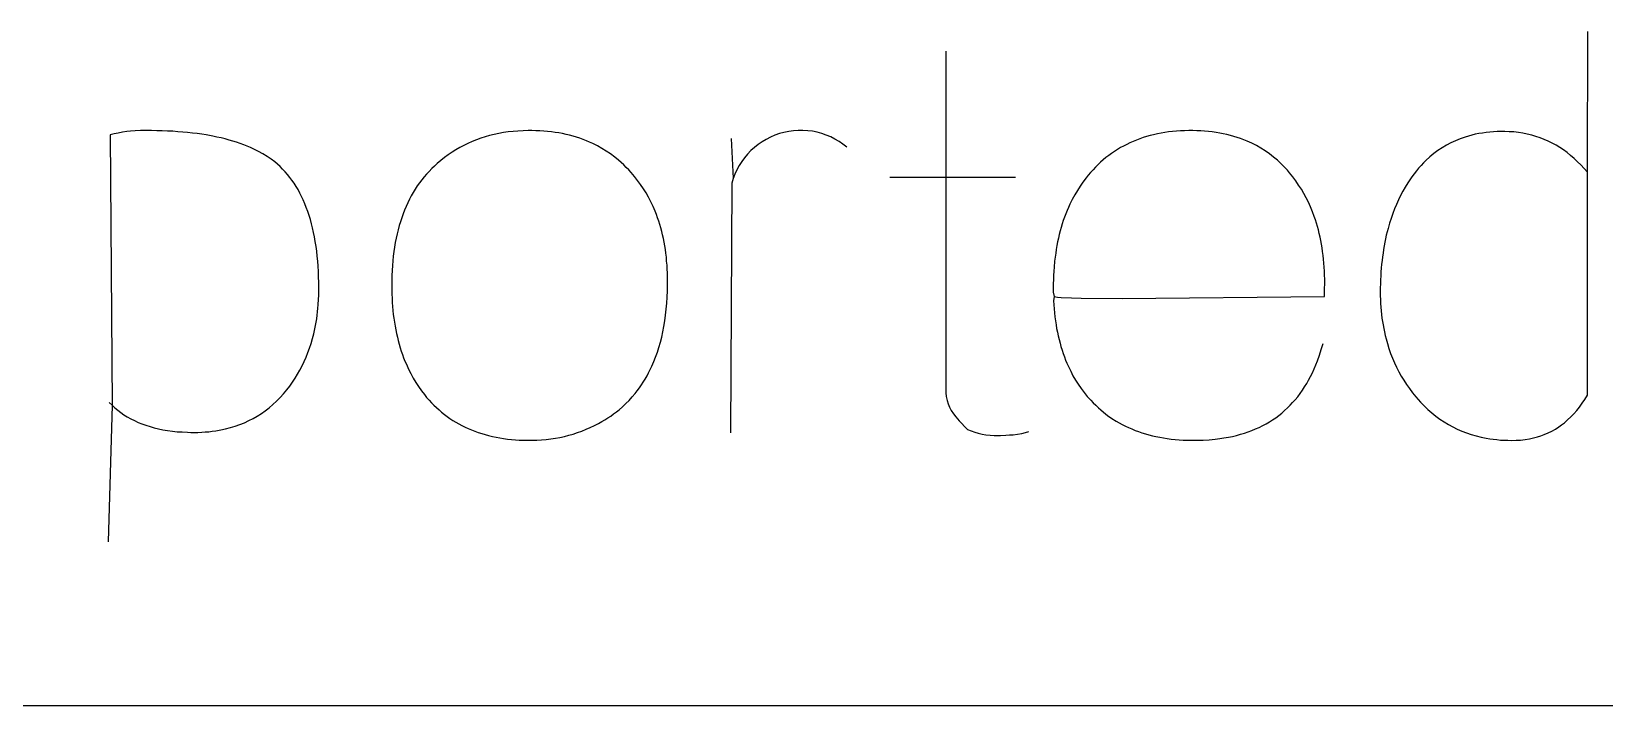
# Model space of a CAD drawing. Extents: x -180 to 180, y -173 to 173.
# Drawn here: x 148.25 to 159.79, y -173 to -168.05 of the extents above; entities that cross this region are included whole.
import ezdxf

# ---------------------------------------------------------------- set-up
doc = ezdxf.new("R2010")
doc.units = 0
doc.header["$MEASUREMENT"] = 0
doc.layers.get('0').update_dxf_attribs({"linetype": 'CONTINUOUS'})

msp = doc.modelspace()

# ---------------------------------------------------------------- linework, layer by layer
for p, q in [((159.666, -169.088), (159.668, -168.055)), ((154.957, -168.2), (154.957, -170.678)), ((148.854, -168.806), (148.826, -168.814)), ((148.826, -168.814), (148.839, -170.796)), ((148.884, -168.8), (148.854, -168.806)), ((148.915, -168.794), (148.884, -168.8)), ((148.948, -168.789), (148.915, -168.794)), ((148.974, -168.787), (148.948, -168.789)), ((149.01, -168.784), (148.974, -168.787)), ((149.048, -168.782), (149.01, -168.784)), ((149.087, -168.782), (149.048, -168.782)), ((149.128, -168.782), (149.087, -168.782)), ((149.168, -168.783), (149.128, -168.782)), ((149.208, -168.784), (149.168, -168.783)), ((149.247, -168.785), (149.208, -168.784)), ((149.285, -168.787), (149.247, -168.785)), ((149.322, -168.79), (149.285, -168.787)), ((149.359, -168.793), (149.322, -168.79)), ((149.394, -168.796), (149.359, -168.793)), ((149.429, -168.8), (149.394, -168.796)), ((149.464, -168.804), (149.429, -168.8)), ((149.497, -168.809), (149.464, -168.804)), ((149.53, -168.814), (149.497, -168.809)), ((149.578, -168.823), (149.53, -168.814)), ((149.609, -168.829), (149.578, -168.823)), ((149.639, -168.836), (149.609, -168.829)), ((149.669, -168.843), (149.639, -168.836)), ((149.698, -168.851), (149.669, -168.843)), ((149.726, -168.859), (149.698, -168.851)), ((149.753, -168.867), (149.726, -168.859)), ((149.78, -168.876), (149.753, -168.867)), ((149.806, -168.886), (149.78, -168.876)), ((151.451, -168.876), (151.421, -168.891)), ((151.482, -168.863), (151.451, -168.876)), ((151.513, -168.85), (151.482, -168.863)), ((151.545, -168.838), (151.513, -168.85)), ((151.577, -168.828), (151.545, -168.838)), ((151.61, -168.819), (151.577, -168.828)), ((151.644, -168.81), (151.61, -168.819)), ((151.677, -168.803), (151.644, -168.81)), ((151.712, -168.797), (151.677, -168.803)), ((151.747, -168.792), (151.712, -168.797)), ((151.782, -168.788), (151.747, -168.792)), ((151.818, -168.785), (151.782, -168.788)), ((151.855, -168.783), (151.818, -168.785)), ((151.892, -168.782), (151.855, -168.783)), ((151.92, -168.782), (151.892, -168.782)), ((151.949, -168.783), (151.92, -168.782)), ((151.978, -168.784), (151.949, -168.783)), ((152.007, -168.786), (151.978, -168.784)), ((152.035, -168.788), (152.007, -168.786)), ((152.063, -168.791), (152.035, -168.788)), ((152.09, -168.795), (152.063, -168.791)), ((152.118, -168.799), (152.09, -168.795)), ((152.144, -168.804), (152.118, -168.799)), ((152.171, -168.81), (152.144, -168.804)), ((152.197, -168.816), (152.171, -168.81)), ((152.222, -168.823), (152.197, -168.816)), ((152.247, -168.83), (152.222, -168.823)), ((152.272, -168.838), (152.247, -168.83)), ((152.296, -168.847), (152.272, -168.838)), ((152.32, -168.856), (152.296, -168.847)), ((152.344, -168.866), (152.32, -168.856)), ((152.367, -168.877), (152.344, -168.866)), ((152.401, -168.894), (152.367, -168.877)), ((153.382, -168.839), (153.397, -169.134)), ((153.581, -168.883), (153.554, -168.905)), ((153.61, -168.864), (153.581, -168.883)), ((153.64, -168.846), (153.61, -168.864)), ((153.671, -168.83), (153.64, -168.846)), ((153.704, -168.816), (153.671, -168.83)), ((153.737, -168.804), (153.704, -168.816)), ((153.77, -168.795), (153.737, -168.804)), ((153.805, -168.788), (153.77, -168.795)), ((153.839, -168.783), (153.805, -168.788)), ((153.874, -168.781), (153.839, -168.783)), ((153.909, -168.781), (153.874, -168.781)), ((153.944, -168.783), (153.909, -168.781)), ((153.979, -168.787), (153.944, -168.783)), ((154.013, -168.794), (153.979, -168.787)), ((154.047, -168.803), (154.013, -168.794)), ((154.08, -168.815), (154.047, -168.803)), ((154.113, -168.828), (154.08, -168.815)), ((154.144, -168.844), (154.113, -168.828)), ((154.174, -168.861), (154.144, -168.844)), ((154.203, -168.881), (154.174, -168.861)), ((154.231, -168.903), (154.203, -168.881)), ((156.285, -168.883), (156.262, -168.895)), ((156.308, -168.872), (156.285, -168.883)), ((156.332, -168.861), (156.308, -168.872)), ((156.356, -168.851), (156.332, -168.861)), ((156.381, -168.842), (156.356, -168.851)), ((156.406, -168.833), (156.381, -168.842)), ((156.431, -168.825), (156.406, -168.833)), ((156.457, -168.818), (156.431, -168.825)), ((156.483, -168.812), (156.457, -168.818)), ((156.51, -168.806), (156.483, -168.812)), ((156.537, -168.8), (156.51, -168.806)), ((156.565, -168.796), (156.537, -168.8)), ((156.593, -168.792), (156.565, -168.796)), ((156.622, -168.788), (156.593, -168.792)), ((156.651, -168.786), (156.622, -168.788)), ((156.68, -168.784), (156.651, -168.786)), ((156.71, -168.783), (156.68, -168.784)), ((156.74, -168.782), (156.71, -168.783)), ((156.77, -168.782), (156.74, -168.782)), ((156.8, -168.783), (156.77, -168.782)), ((156.829, -168.784), (156.8, -168.783)), ((156.857, -168.786), (156.829, -168.784)), ((156.885, -168.788), (156.857, -168.786)), ((156.913, -168.792), (156.885, -168.788)), ((156.941, -168.795), (156.913, -168.792)), ((156.968, -168.8), (156.941, -168.795)), ((156.994, -168.805), (156.968, -168.8)), ((157.02, -168.811), (156.994, -168.805)), ((157.046, -168.817), (157.02, -168.811)), ((157.071, -168.824), (157.046, -168.817)), ((157.096, -168.832), (157.071, -168.824)), ((157.121, -168.841), (157.096, -168.832)), ((157.145, -168.85), (157.121, -168.841)), ((157.168, -168.859), (157.145, -168.85)), ((157.203, -168.875), (157.168, -168.859)), ((157.237, -168.892), (157.203, -168.875)), ((158.664, -168.871), (158.631, -168.889)), ((158.698, -168.856), (158.664, -168.871)), ((158.732, -168.842), (158.698, -168.856)), ((158.768, -168.829), (158.732, -168.842)), ((158.793, -168.822), (158.768, -168.829)), ((158.818, -168.815), (158.793, -168.822)), ((158.843, -168.809), (158.818, -168.815)), ((158.869, -168.804), (158.843, -168.809)), ((158.895, -168.8), (158.869, -168.804)), ((158.922, -168.796), (158.895, -168.8)), ((158.949, -168.793), (158.922, -168.796)), ((158.976, -168.791), (158.949, -168.793)), ((159.004, -168.789), (158.976, -168.791)), ((159.033, -168.789), (159.004, -168.789)), ((159.059, -168.789), (159.033, -168.789)), ((159.093, -168.79), (159.059, -168.789)), ((159.127, -168.792), (159.093, -168.79)), ((159.16, -168.796), (159.127, -168.792)), ((159.193, -168.801), (159.16, -168.796)), ((159.225, -168.807), (159.193, -168.801)), ((159.257, -168.815), (159.225, -168.807)), ((159.288, -168.824), (159.257, -168.815)), ((159.319, -168.834), (159.288, -168.824)), ((159.349, -168.846), (159.319, -168.834)), ((159.378, -168.859), (159.349, -168.846)), ((159.407, -168.873), (159.378, -168.859)), ((159.436, -168.889), (159.407, -168.873)), ((149.831, -168.896), (149.806, -168.886)), ((149.855, -168.906), (149.831, -168.896)), ((149.879, -168.917), (149.855, -168.906)), ((149.913, -168.934), (149.879, -168.917)), ((149.946, -168.952), (149.913, -168.934)), ((149.977, -168.971), (149.946, -168.952)), ((150.006, -168.991), (149.977, -168.971)), ((150.033, -169.012), (150.006, -168.991)), ((151.278, -168.98), (151.252, -169.001)), ((151.306, -168.96), (151.278, -168.98)), ((151.334, -168.941), (151.306, -168.96)), ((151.362, -168.923), (151.334, -168.941)), ((151.392, -168.907), (151.362, -168.923)), ((151.421, -168.891), (151.392, -168.907)), ((152.434, -168.912), (152.401, -168.894)), ((152.466, -168.932), (152.434, -168.912)), ((152.497, -168.953), (152.466, -168.932)), ((152.528, -168.976), (152.497, -168.953)), ((152.557, -168.999), (152.528, -168.976)), ((152.576, -169.016), (152.557, -168.999)), ((153.481, -168.981), (153.46, -169.009)), ((153.503, -168.954), (153.481, -168.981)), ((153.528, -168.929), (153.503, -168.954)), ((153.554, -168.905), (153.528, -168.929)), ((156.113, -168.996), (156.094, -169.013)), ((156.133, -168.98), (156.113, -168.996)), ((156.154, -168.964), (156.133, -168.98)), ((156.174, -168.949), (156.154, -168.964)), ((156.196, -168.934), (156.174, -168.949)), ((156.217, -168.92), (156.196, -168.934)), ((156.239, -168.907), (156.217, -168.92)), ((156.262, -168.895), (156.239, -168.907)), ((157.269, -168.911), (157.237, -168.892)), ((157.301, -168.931), (157.269, -168.911)), ((157.332, -168.953), (157.301, -168.931)), ((157.362, -168.976), (157.332, -168.953)), ((157.391, -169), (157.362, -168.976)), ((157.41, -169.017), (157.391, -169)), ((158.509, -168.975), (158.481, -169.001)), ((158.538, -168.951), (158.509, -168.975)), ((158.568, -168.929), (158.538, -168.951)), ((158.599, -168.908), (158.568, -168.929)), ((158.631, -168.889), (158.599, -168.908)), ((159.463, -168.905), (159.436, -168.889)), ((159.491, -168.924), (159.463, -168.905)), ((159.517, -168.943), (159.491, -168.924)), ((159.543, -168.964), (159.517, -168.943)), ((159.569, -168.986), (159.543, -168.964)), ((159.594, -169.01), (159.569, -168.986)), ((150.053, -169.029), (150.033, -169.012)), ((150.072, -169.046), (150.053, -169.029)), ((150.091, -169.065), (150.072, -169.046)), ((150.109, -169.084), (150.091, -169.065)), ((150.126, -169.104), (150.109, -169.084)), ((150.143, -169.125), (150.126, -169.104)), ((151.147, -169.101), (151.129, -169.122)), ((151.166, -169.081), (151.147, -169.101)), ((151.185, -169.061), (151.166, -169.081)), ((151.205, -169.042), (151.185, -169.061)), ((151.225, -169.023), (151.205, -169.042)), ((151.252, -169.001), (151.225, -169.023)), ((152.595, -169.034), (152.576, -169.016)), ((152.613, -169.052), (152.595, -169.034)), ((152.631, -169.07), (152.613, -169.052)), ((152.649, -169.089), (152.631, -169.07)), ((152.673, -169.118), (152.649, -169.089)), ((153.41, -169.101), (153.397, -169.134)), ((153.424, -169.069), (153.41, -169.101)), ((153.441, -169.038), (153.424, -169.069)), ((153.46, -169.009), (153.441, -169.038)), ((156.003, -169.109), (155.987, -169.129)), ((156.02, -169.089), (156.003, -169.109)), ((156.038, -169.069), (156.02, -169.089)), ((156.056, -169.05), (156.038, -169.069)), ((156.075, -169.031), (156.056, -169.05)), ((156.094, -169.013), (156.075, -169.031)), ((157.428, -169.035), (157.41, -169.017)), ((157.446, -169.053), (157.428, -169.035)), ((157.464, -169.072), (157.446, -169.053)), ((157.481, -169.092), (157.464, -169.072)), ((157.505, -169.122), (157.481, -169.092)), ((158.394, -169.098), (158.378, -169.12)), ((158.411, -169.077), (158.394, -169.098)), ((158.427, -169.057), (158.411, -169.077)), ((158.445, -169.038), (158.427, -169.057)), ((158.462, -169.019), (158.445, -169.038)), ((158.481, -169.001), (158.462, -169.019)), ((159.618, -169.034), (159.594, -169.01)), ((159.642, -169.06), (159.618, -169.034)), ((159.666, -169.088), (159.642, -169.06)), ((159.666, -170.723), (159.666, -169.088)), ((150.159, -169.146), (150.143, -169.125)), ((150.175, -169.168), (150.159, -169.146)), ((150.19, -169.191), (150.175, -169.168)), ((150.204, -169.215), (150.19, -169.191)), ((150.217, -169.24), (150.204, -169.215)), ((151.064, -169.212), (151.049, -169.236)), ((151.079, -169.188), (151.064, -169.212)), ((151.095, -169.166), (151.079, -169.188)), ((151.112, -169.143), (151.095, -169.166)), ((151.129, -169.122), (151.112, -169.143)), ((152.696, -169.147), (152.673, -169.118)), ((152.718, -169.177), (152.696, -169.147)), ((152.739, -169.208), (152.718, -169.177)), ((152.758, -169.239), (152.739, -169.208)), ((153.387, -169.167), (153.378, -171)), ((153.397, -169.134), (153.387, -169.167)), ((154.546, -169.124), (155.469, -169.124)), ((155.923, -169.222), (155.904, -169.254)), ((155.943, -169.19), (155.923, -169.222)), ((155.964, -169.159), (155.943, -169.19)), ((155.987, -169.129), (155.964, -169.159)), ((157.527, -169.151), (157.505, -169.122)), ((157.547, -169.181), (157.527, -169.151)), ((157.567, -169.211), (157.547, -169.181)), ((157.585, -169.243), (157.567, -169.211)), ((158.312, -169.226), (158.295, -169.258)), ((158.329, -169.196), (158.312, -169.226)), ((158.348, -169.166), (158.329, -169.196)), ((158.363, -169.142), (158.348, -169.166)), ((158.378, -169.12), (158.363, -169.142)), ((150.23, -169.265), (150.217, -169.24)), ((150.243, -169.291), (150.23, -169.265)), ((150.254, -169.318), (150.243, -169.291)), ((150.265, -169.346), (150.254, -169.318)), ((150.276, -169.375), (150.265, -169.346)), ((150.997, -169.338), (150.986, -169.365)), ((151.009, -169.311), (150.997, -169.338)), ((151.022, -169.286), (151.009, -169.311)), ((151.035, -169.26), (151.022, -169.286)), ((151.049, -169.236), (151.035, -169.26)), ((152.776, -169.271), (152.758, -169.239)), ((152.794, -169.305), (152.776, -169.271)), ((152.81, -169.339), (152.794, -169.305)), ((152.825, -169.373), (152.81, -169.339)), ((155.858, -169.345), (155.848, -169.368)), ((155.869, -169.322), (155.858, -169.345)), ((155.886, -169.287), (155.869, -169.322)), ((155.904, -169.254), (155.886, -169.287)), ((157.603, -169.275), (157.585, -169.243)), ((157.619, -169.308), (157.603, -169.275)), ((157.635, -169.342), (157.619, -169.308)), ((157.649, -169.377), (157.635, -169.342)), ((158.264, -169.323), (158.25, -169.357)), ((158.279, -169.29), (158.264, -169.323)), ((158.295, -169.258), (158.279, -169.29)), ((150.286, -169.404), (150.276, -169.375)), ((150.295, -169.434), (150.286, -169.404)), ((150.303, -169.465), (150.295, -169.434)), ((150.955, -169.45), (150.947, -169.479)), ((150.965, -169.421), (150.955, -169.45)), ((150.975, -169.392), (150.965, -169.421)), ((150.986, -169.365), (150.975, -169.392)), ((152.834, -169.397), (152.825, -169.373)), ((152.843, -169.421), (152.834, -169.397)), ((152.851, -169.446), (152.843, -169.421)), ((152.859, -169.47), (152.851, -169.446)), ((155.82, -169.442), (155.812, -169.467)), ((155.829, -169.417), (155.82, -169.442)), ((155.838, -169.393), (155.829, -169.417)), ((155.848, -169.368), (155.838, -169.393)), ((157.662, -169.412), (157.649, -169.377)), ((157.67, -169.436), (157.662, -169.412)), ((157.678, -169.461), (157.67, -169.436)), ((157.685, -169.486), (157.678, -169.461)), ((158.225, -169.426), (158.213, -169.462)), ((158.237, -169.391), (158.225, -169.426)), ((158.25, -169.357), (158.237, -169.391)), ((150.311, -169.496), (150.303, -169.465)), ((150.318, -169.529), (150.311, -169.496)), ((150.325, -169.562), (150.318, -169.529)), ((150.331, -169.596), (150.325, -169.562)), ((150.924, -169.571), (150.918, -169.603)), ((150.931, -169.54), (150.924, -169.571)), ((150.938, -169.509), (150.931, -169.54)), ((150.947, -169.479), (150.938, -169.509)), ((152.866, -169.496), (152.859, -169.47)), ((152.873, -169.521), (152.866, -169.496)), ((152.879, -169.547), (152.873, -169.521)), ((152.885, -169.574), (152.879, -169.547)), ((152.891, -169.6), (152.885, -169.574)), ((155.784, -169.571), (155.778, -169.598)), ((155.79, -169.545), (155.784, -169.571)), ((155.797, -169.518), (155.79, -169.545)), ((155.804, -169.492), (155.797, -169.518)), ((155.812, -169.467), (155.804, -169.492)), ((157.692, -169.511), (157.685, -169.486)), ((157.698, -169.537), (157.692, -169.511)), ((157.704, -169.563), (157.698, -169.537)), ((157.71, -169.589), (157.704, -169.563)), ((158.185, -169.575), (158.179, -169.6)), ((158.19, -169.549), (158.185, -169.575)), ((158.196, -169.524), (158.19, -169.549)), ((158.203, -169.499), (158.196, -169.524)), ((158.213, -169.462), (158.203, -169.499)), ((150.336, -169.631), (150.331, -169.596)), ((150.341, -169.666), (150.336, -169.631)), ((150.345, -169.702), (150.341, -169.666)), ((150.908, -169.669), (150.903, -169.703)), ((150.912, -169.636), (150.908, -169.669)), ((150.918, -169.603), (150.912, -169.636)), ((152.895, -169.627), (152.891, -169.6)), ((152.9, -169.655), (152.895, -169.627)), ((152.903, -169.682), (152.9, -169.655)), ((152.907, -169.711), (152.903, -169.682)), ((155.764, -169.682), (155.76, -169.71)), ((155.768, -169.654), (155.764, -169.682)), ((155.773, -169.626), (155.768, -169.654)), ((155.778, -169.598), (155.773, -169.626)), ((157.714, -169.616), (157.71, -169.589)), ((157.719, -169.643), (157.714, -169.616)), ((157.723, -169.67), (157.719, -169.643)), ((157.726, -169.698), (157.723, -169.67)), ((158.166, -169.68), (158.162, -169.707)), ((158.17, -169.653), (158.166, -169.68)), ((158.174, -169.627), (158.17, -169.653)), ((158.179, -169.6), (158.174, -169.627)), ((150.349, -169.74), (150.345, -169.702)), ((150.352, -169.777), (150.349, -169.74)), ((150.354, -169.816), (150.352, -169.777)), ((150.895, -169.808), (150.893, -169.844)), ((150.897, -169.772), (150.895, -169.808)), ((150.9, -169.737), (150.897, -169.772)), ((150.903, -169.703), (150.9, -169.737)), ((152.909, -169.739), (152.907, -169.711)), ((152.912, -169.768), (152.909, -169.739)), ((152.913, -169.797), (152.912, -169.768)), ((152.915, -169.827), (152.913, -169.797)), ((155.752, -169.783), (155.75, -169.813)), ((155.756, -169.739), (155.752, -169.783)), ((155.76, -169.71), (155.756, -169.739)), ((157.729, -169.726), (157.726, -169.698)), ((157.732, -169.755), (157.729, -169.726)), ((157.734, -169.784), (157.732, -169.755)), ((157.736, -169.813), (157.734, -169.784)), ((158.153, -169.791), (158.151, -169.819)), ((158.156, -169.762), (158.153, -169.791)), ((158.159, -169.735), (158.156, -169.762)), ((158.162, -169.707), (158.159, -169.735)), ((150.355, -169.855), (150.354, -169.816)), ((150.356, -169.896), (150.355, -169.855)), ((150.357, -169.937), (150.356, -169.896)), ((150.893, -169.844), (150.892, -169.881)), ((150.892, -169.881), (150.892, -169.918)), ((150.892, -169.918), (150.892, -169.95)), ((152.915, -169.857), (152.915, -169.827)), ((152.916, -169.911), (152.915, -169.857)), ((152.915, -169.958), (152.916, -169.911)), ((155.747, -169.874), (155.746, -169.905)), ((155.746, -169.905), (155.746, -169.937)), ((155.748, -169.844), (155.747, -169.874)), ((155.75, -169.813), (155.748, -169.844)), ((157.737, -169.842), (157.736, -169.813)), ((157.738, -169.872), (157.737, -169.842)), ((157.737, -169.943), (157.738, -169.903)), ((157.738, -169.903), (157.738, -169.872)), ((158.147, -169.907), (158.146, -169.936)), ((158.148, -169.877), (158.147, -169.907)), ((158.149, -169.848), (158.148, -169.877)), ((158.151, -169.819), (158.149, -169.848)), ((150.352, -170.059), (150.355, -170.019)), ((150.355, -170.019), (150.356, -169.992)), ((150.356, -169.964), (150.357, -169.937)), ((150.356, -169.992), (150.356, -169.964)), ((150.892, -169.95), (150.893, -169.981)), ((150.893, -169.981), (150.894, -170.012)), ((150.894, -170.012), (150.895, -170.042)), ((152.91, -170.048), (152.913, -170.004)), ((152.913, -170.004), (152.915, -169.958)), ((155.746, -169.937), (155.746, -169.968)), ((155.746, -169.968), (155.752, -170)), ((155.752, -170), (155.748, -170.03)), ((155.748, -170.03), (155.75, -170.06)), ((155.752, -170), (155.778, -170.005)), ((155.778, -170.005), (155.804, -170.007)), ((155.804, -170.007), (155.88, -170.01)), ((155.88, -170.01), (155.95, -170.011)), ((155.95, -170.011), (156.253, -170.013)), ((156.253, -170.013), (157.736, -170)), ((157.736, -170), (157.737, -169.943)), ((158.146, -169.936), (158.146, -169.966)), ((158.146, -169.966), (158.146, -169.994)), ((158.146, -169.994), (158.147, -170.022)), ((158.147, -170.022), (158.148, -170.05)), ((150.341, -170.162), (150.344, -170.137)), ((150.344, -170.137), (150.347, -170.111)), ((150.347, -170.111), (150.35, -170.085)), ((150.35, -170.085), (150.352, -170.059)), ((150.895, -170.042), (150.898, -170.072)), ((150.898, -170.072), (150.9, -170.101)), ((150.9, -170.101), (150.903, -170.13)), ((150.903, -170.13), (150.907, -170.159)), ((152.896, -170.177), (152.901, -170.135)), ((152.901, -170.135), (152.906, -170.092)), ((152.906, -170.092), (152.91, -170.048)), ((155.75, -170.06), (155.752, -170.09)), ((155.752, -170.09), (155.755, -170.12)), ((155.755, -170.12), (155.758, -170.149)), ((155.758, -170.149), (155.762, -170.177)), ((158.148, -170.05), (158.15, -170.077)), ((158.15, -170.077), (158.152, -170.104)), ((158.152, -170.104), (158.155, -170.13)), ((158.155, -170.13), (158.158, -170.157)), ((150.319, -170.273), (150.327, -170.236)), ((150.327, -170.236), (150.334, -170.2)), ((150.334, -170.2), (150.341, -170.162)), ((150.907, -170.159), (150.911, -170.188)), ((150.911, -170.188), (150.916, -170.216)), ((150.916, -170.216), (150.921, -170.243)), ((150.921, -170.243), (150.927, -170.27)), ((152.873, -170.297), (152.881, -170.258)), ((152.881, -170.258), (152.889, -170.218)), ((152.889, -170.218), (152.896, -170.177)), ((155.762, -170.177), (155.767, -170.206)), ((155.767, -170.206), (155.771, -170.233)), ((155.771, -170.233), (155.777, -170.261)), ((155.777, -170.261), (155.782, -170.288)), ((158.158, -170.157), (158.162, -170.183)), ((158.162, -170.183), (158.166, -170.208)), ((158.166, -170.208), (158.171, -170.234)), ((158.171, -170.234), (158.176, -170.259)), ((158.176, -170.259), (158.182, -170.284)), ((150.276, -170.411), (150.289, -170.377)), ((150.289, -170.377), (150.3, -170.343)), ((150.3, -170.343), (150.31, -170.308)), ((150.31, -170.308), (150.319, -170.273)), ((150.927, -170.27), (150.933, -170.297)), ((150.933, -170.297), (150.939, -170.323)), ((150.939, -170.323), (150.946, -170.349)), ((150.946, -170.349), (150.954, -170.375)), ((150.954, -170.375), (150.962, -170.4)), ((152.841, -170.408), (152.852, -170.372)), ((152.852, -170.372), (152.863, -170.335)), ((152.863, -170.335), (152.873, -170.297)), ((155.782, -170.288), (155.789, -170.314)), ((155.789, -170.314), (155.796, -170.341)), ((155.796, -170.341), (155.803, -170.366)), ((155.803, -170.366), (155.811, -170.392)), ((157.713, -170.388), (157.726, -170.344)), ((158.182, -170.284), (158.188, -170.309)), ((158.188, -170.309), (158.198, -170.345)), ((158.198, -170.345), (158.209, -170.381)), ((158.209, -170.381), (158.222, -170.416)), ((150.234, -170.508), (150.249, -170.476)), ((150.249, -170.476), (150.263, -170.444)), ((150.263, -170.444), (150.276, -170.411)), ((150.962, -170.4), (150.97, -170.425)), ((150.97, -170.425), (150.979, -170.449)), ((150.979, -170.449), (150.989, -170.473)), ((150.989, -170.473), (150.999, -170.496)), ((150.999, -170.496), (151.014, -170.531)), ((152.801, -170.511), (152.815, -170.477)), ((152.815, -170.477), (152.828, -170.443)), ((152.828, -170.443), (152.841, -170.408)), ((155.811, -170.392), (155.819, -170.417)), ((155.819, -170.417), (155.828, -170.441)), ((155.828, -170.441), (155.837, -170.465)), ((155.837, -170.465), (155.847, -170.489)), ((155.847, -170.489), (155.857, -170.512)), ((157.673, -170.501), (157.685, -170.471)), ((157.685, -170.471), (157.7, -170.43)), ((157.7, -170.43), (157.713, -170.388)), ((158.222, -170.416), (158.235, -170.451)), ((158.235, -170.451), (158.25, -170.485)), ((158.25, -170.485), (158.265, -170.518)), ((150.163, -170.627), (150.182, -170.598)), ((150.182, -170.598), (150.2, -170.569)), ((150.2, -170.569), (150.218, -170.539)), ((150.218, -170.539), (150.234, -170.508)), ((151.014, -170.531), (151.031, -170.565)), ((151.031, -170.565), (151.049, -170.597)), ((151.049, -170.597), (151.068, -170.629)), ((152.738, -170.627), (152.752, -170.605)), ((152.752, -170.605), (152.765, -170.582)), ((152.765, -170.582), (152.777, -170.559)), ((152.777, -170.559), (152.789, -170.535)), ((152.789, -170.535), (152.801, -170.511)), ((155.857, -170.512), (155.874, -170.546)), ((155.874, -170.546), (155.891, -170.58)), ((155.891, -170.58), (155.91, -170.612)), ((155.91, -170.612), (155.93, -170.643)), ((157.606, -170.638), (157.62, -170.612)), ((157.62, -170.612), (157.635, -170.585)), ((157.635, -170.585), (157.648, -170.558)), ((157.648, -170.558), (157.661, -170.53)), ((157.661, -170.53), (157.673, -170.501)), ((158.265, -170.518), (158.282, -170.551)), ((158.282, -170.551), (158.3, -170.583)), ((158.3, -170.583), (158.319, -170.614)), ((158.319, -170.614), (158.339, -170.645)), ((150.072, -170.741), (150.097, -170.713)), ((150.097, -170.713), (150.121, -170.684)), ((150.121, -170.684), (150.143, -170.656)), ((150.143, -170.656), (150.163, -170.627)), ((151.068, -170.629), (151.089, -170.66)), ((151.089, -170.66), (151.11, -170.69)), ((151.11, -170.69), (151.132, -170.719)), ((151.132, -170.719), (151.148, -170.739)), ((152.657, -170.736), (152.679, -170.71)), ((152.679, -170.71), (152.694, -170.69)), ((152.694, -170.69), (152.71, -170.67)), ((152.71, -170.67), (152.724, -170.648)), ((152.724, -170.648), (152.738, -170.627)), ((154.957, -170.678), (154.958, -170.706)), ((154.958, -170.706), (154.961, -170.732)), ((155.93, -170.643), (155.951, -170.674)), ((155.951, -170.674), (155.973, -170.703)), ((155.973, -170.703), (155.996, -170.732)), ((157.54, -170.734), (157.557, -170.711)), ((157.557, -170.711), (157.574, -170.687)), ((157.574, -170.687), (157.59, -170.663)), ((157.59, -170.663), (157.606, -170.638)), ((158.339, -170.645), (158.361, -170.675)), ((158.361, -170.675), (158.383, -170.705)), ((158.383, -170.705), (158.407, -170.735)), ((159.647, -170.754), (159.666, -170.723)), ((148.839, -170.796), (148.81, -171.8)), ((148.819, -170.776), (148.839, -170.796)), ((148.839, -170.796), (148.859, -170.815)), ((148.859, -170.815), (148.881, -170.834)), ((148.881, -170.834), (148.903, -170.851)), ((149.935, -170.857), (149.964, -170.837)), ((149.964, -170.837), (149.992, -170.815)), ((149.992, -170.815), (150.019, -170.792)), ((150.019, -170.792), (150.046, -170.767)), ((150.046, -170.767), (150.072, -170.741)), ((151.148, -170.739), (151.166, -170.759)), ((151.166, -170.759), (151.183, -170.778)), ((151.183, -170.778), (151.201, -170.796)), ((151.201, -170.796), (151.22, -170.814)), ((151.22, -170.814), (151.239, -170.831)), ((151.239, -170.831), (151.258, -170.848)), ((152.52, -170.861), (152.54, -170.846)), ((152.54, -170.846), (152.56, -170.83)), ((152.56, -170.83), (152.586, -170.808)), ((152.586, -170.808), (152.61, -170.785)), ((152.61, -170.785), (152.634, -170.761)), ((152.634, -170.761), (152.657, -170.736)), ((154.961, -170.732), (154.967, -170.761)), ((154.967, -170.761), (154.974, -170.786)), ((154.974, -170.786), (154.984, -170.811)), ((154.984, -170.811), (154.998, -170.836)), ((154.998, -170.836), (155.014, -170.86)), ((155.996, -170.732), (156.022, -170.76)), ((156.022, -170.76), (156.04, -170.779)), ((156.04, -170.779), (156.058, -170.797)), ((156.058, -170.797), (156.077, -170.815)), ((156.077, -170.815), (156.096, -170.831)), ((156.096, -170.831), (156.115, -170.848)), ((157.423, -170.854), (157.444, -170.836)), ((157.444, -170.836), (157.464, -170.817)), ((157.464, -170.817), (157.484, -170.797)), ((157.484, -170.797), (157.503, -170.777)), ((157.503, -170.777), (157.522, -170.756)), ((157.522, -170.756), (157.54, -170.734)), ((158.407, -170.735), (158.424, -170.755)), ((158.424, -170.755), (158.442, -170.774)), ((158.442, -170.774), (158.46, -170.793)), ((158.46, -170.793), (158.478, -170.811)), ((158.478, -170.811), (158.496, -170.828)), ((158.496, -170.828), (158.525, -170.853)), ((159.566, -170.86), (159.588, -170.836)), ((159.588, -170.836), (159.608, -170.81)), ((159.608, -170.81), (159.628, -170.782)), ((159.628, -170.782), (159.647, -170.754)), ((148.903, -170.851), (148.927, -170.867)), ((148.927, -170.867), (148.951, -170.882)), ((148.951, -170.882), (148.977, -170.897)), ((148.977, -170.897), (149.003, -170.91)), ((149.003, -170.91), (149.03, -170.923)), ((149.03, -170.923), (149.058, -170.934)), ((149.058, -170.934), (149.087, -170.944)), ((149.087, -170.944), (149.118, -170.954)), ((149.118, -170.954), (149.149, -170.962)), ((149.149, -170.962), (149.18, -170.97)), ((149.673, -170.971), (149.709, -170.961)), ((149.709, -170.961), (149.744, -170.951)), ((149.744, -170.951), (149.778, -170.939)), ((149.778, -170.939), (149.811, -170.925)), ((149.811, -170.925), (149.843, -170.91)), ((149.843, -170.91), (149.874, -170.894)), ((149.874, -170.894), (149.905, -170.876)), ((149.905, -170.876), (149.935, -170.857)), ((151.258, -170.848), (151.278, -170.864)), ((151.278, -170.864), (151.299, -170.879)), ((151.299, -170.879), (151.319, -170.894)), ((151.319, -170.894), (151.341, -170.908)), ((151.341, -170.908), (151.362, -170.921)), ((151.362, -170.921), (151.384, -170.934)), ((151.384, -170.934), (151.407, -170.946)), ((151.407, -170.946), (151.43, -170.957)), ((151.43, -170.957), (151.453, -170.968)), ((152.318, -170.973), (152.349, -170.96)), ((152.349, -170.96), (152.38, -170.945)), ((152.38, -170.945), (152.41, -170.93)), ((152.41, -170.93), (152.433, -170.917)), ((152.433, -170.917), (152.456, -170.904)), ((152.456, -170.904), (152.478, -170.89)), ((152.478, -170.89), (152.499, -170.876)), ((152.499, -170.876), (152.52, -170.861)), ((155.014, -170.86), (155.032, -170.882)), ((155.032, -170.882), (155.056, -170.911)), ((155.056, -170.911), (155.075, -170.931)), ((155.075, -170.931), (155.096, -170.952)), ((155.096, -170.952), (155.118, -170.974)), ((156.115, -170.848), (156.145, -170.871)), ((156.145, -170.871), (156.176, -170.893)), ((156.176, -170.893), (156.209, -170.913)), ((156.209, -170.913), (156.23, -170.926)), ((156.23, -170.926), (156.253, -170.938)), ((156.253, -170.938), (156.276, -170.95)), ((156.276, -170.95), (156.299, -170.961)), ((156.299, -170.961), (156.323, -170.971)), ((157.231, -170.971), (157.257, -170.959)), ((157.257, -170.959), (157.283, -170.946)), ((157.283, -170.946), (157.308, -170.933)), ((157.308, -170.933), (157.332, -170.919)), ((157.332, -170.919), (157.356, -170.904)), ((157.356, -170.904), (157.379, -170.888)), ((157.379, -170.888), (157.401, -170.871)), ((157.401, -170.871), (157.423, -170.854)), ((158.525, -170.853), (158.554, -170.877)), ((158.554, -170.877), (158.584, -170.899)), ((158.584, -170.899), (158.615, -170.919)), ((158.615, -170.919), (158.646, -170.938)), ((158.646, -170.938), (158.678, -170.956)), ((158.678, -170.956), (158.711, -170.972)), ((159.431, -170.972), (159.457, -170.955)), ((159.457, -170.955), (159.477, -170.941)), ((159.477, -170.941), (159.498, -170.925)), ((159.498, -170.925), (159.521, -170.905)), ((159.521, -170.905), (159.544, -170.883)), ((159.544, -170.883), (159.566, -170.86)), ((149.18, -170.97), (149.213, -170.977)), ((149.213, -170.977), (149.247, -170.982)), ((149.247, -170.982), (149.282, -170.987)), ((149.282, -170.987), (149.318, -170.991)), ((149.318, -170.991), (149.354, -170.993)), ((149.354, -170.993), (149.392, -170.995)), ((149.392, -170.995), (149.417, -170.996)), ((149.417, -170.996), (149.443, -170.996)), ((149.443, -170.996), (149.47, -170.996)), ((149.47, -170.996), (149.497, -170.995)), ((149.497, -170.995), (149.523, -170.993)), ((149.523, -170.993), (149.549, -170.991)), ((149.549, -170.991), (149.575, -170.988)), ((149.575, -170.988), (149.6, -170.985)), ((149.6, -170.985), (149.637, -170.978)), ((149.637, -170.978), (149.673, -170.971)), ((151.453, -170.968), (151.477, -170.978)), ((151.477, -170.978), (151.502, -170.988)), ((151.502, -170.988), (151.526, -170.997)), ((151.526, -170.997), (151.552, -171.005)), ((151.552, -171.005), (151.577, -171.012)), ((151.577, -171.012), (151.603, -171.019)), ((151.603, -171.019), (151.63, -171.026)), ((151.63, -171.026), (151.657, -171.032)), ((151.657, -171.032), (151.685, -171.037)), ((151.685, -171.037), (151.712, -171.041)), ((151.712, -171.041), (151.741, -171.045)), ((151.741, -171.045), (151.77, -171.048)), ((151.77, -171.048), (151.799, -171.051)), ((151.799, -171.051), (151.828, -171.053)), ((151.828, -171.053), (151.859, -171.054)), ((151.859, -171.054), (151.889, -171.054)), ((151.889, -171.054), (151.922, -171.054)), ((151.922, -171.054), (151.957, -171.053)), ((151.957, -171.053), (151.991, -171.051)), ((151.991, -171.051), (152.026, -171.048)), ((152.026, -171.048), (152.059, -171.044)), ((152.059, -171.044), (152.093, -171.039)), ((152.093, -171.039), (152.126, -171.033)), ((152.126, -171.033), (152.159, -171.025)), ((152.159, -171.025), (152.191, -171.017)), ((152.191, -171.017), (152.224, -171.008)), ((152.224, -171.008), (152.256, -170.997)), ((152.256, -170.997), (152.287, -170.986)), ((152.287, -170.986), (152.318, -170.973)), ((155.118, -170.974), (155.143, -170.985)), ((155.143, -170.985), (155.171, -170.995)), ((155.171, -170.995), (155.196, -171.002)), ((155.196, -171.002), (155.224, -171.008)), ((155.224, -171.008), (155.252, -171.013)), ((155.252, -171.013), (155.282, -171.016)), ((155.282, -171.016), (155.313, -171.018)), ((155.313, -171.018), (155.358, -171.018)), ((155.358, -171.018), (155.398, -171.017)), ((155.398, -171.017), (155.426, -171.015)), ((155.426, -171.015), (155.452, -171.013)), ((155.452, -171.013), (155.485, -171.009)), ((155.485, -171.009), (155.515, -171.004)), ((155.515, -171.004), (155.543, -170.998)), ((155.543, -170.998), (155.568, -170.99)), ((156.323, -170.971), (156.347, -170.981)), ((156.347, -170.981), (156.371, -170.99)), ((156.371, -170.99), (156.396, -170.999)), ((156.396, -170.999), (156.422, -171.007)), ((156.422, -171.007), (156.447, -171.014)), ((156.447, -171.014), (156.474, -171.021)), ((156.474, -171.021), (156.5, -171.027)), ((156.5, -171.027), (156.528, -171.032)), ((156.528, -171.032), (156.555, -171.037)), ((156.555, -171.037), (156.583, -171.042)), ((156.583, -171.042), (156.612, -171.045)), ((156.612, -171.045), (156.64, -171.048)), ((156.64, -171.048), (156.67, -171.051)), ((156.67, -171.051), (156.699, -171.053)), ((156.699, -171.053), (156.73, -171.054)), ((156.73, -171.054), (156.76, -171.054)), ((156.76, -171.054), (156.799, -171.054)), ((156.799, -171.054), (156.846, -171.053)), ((156.846, -171.053), (156.891, -171.05)), ((156.891, -171.05), (156.935, -171.046)), ((156.935, -171.046), (156.968, -171.042)), ((156.968, -171.042), (156.999, -171.037)), ((156.999, -171.037), (157.031, -171.032)), ((157.031, -171.032), (157.061, -171.025)), ((157.061, -171.025), (157.091, -171.018)), ((157.091, -171.018), (157.12, -171.01)), ((157.12, -171.01), (157.149, -171.001)), ((157.149, -171.001), (157.177, -170.992)), ((157.177, -170.992), (157.204, -170.982)), ((157.204, -170.982), (157.231, -170.971)), ((158.711, -170.972), (158.745, -170.987)), ((158.745, -170.987), (158.779, -171)), ((158.779, -171), (158.814, -171.012)), ((158.814, -171.012), (158.85, -171.022)), ((158.85, -171.022), (158.887, -171.031)), ((158.887, -171.031), (158.924, -171.039)), ((158.924, -171.039), (158.949, -171.043)), ((158.949, -171.043), (158.975, -171.046)), ((158.975, -171.046), (159.001, -171.049)), ((159.001, -171.049), (159.027, -171.052)), ((159.027, -171.052), (159.054, -171.053)), ((159.054, -171.053), (159.081, -171.054)), ((159.081, -171.054), (159.108, -171.055)), ((159.108, -171.055), (159.142, -171.054)), ((159.142, -171.054), (159.175, -171.052)), ((159.175, -171.052), (159.208, -171.048)), ((159.208, -171.048), (159.24, -171.043)), ((159.24, -171.043), (159.27, -171.036)), ((159.27, -171.036), (159.3, -171.028)), ((159.3, -171.028), (159.325, -171.021)), ((159.325, -171.021), (159.349, -171.012)), ((159.349, -171.012), (159.377, -171)), ((159.377, -171), (159.404, -170.987)), ((159.404, -170.987), (159.431, -170.972)), ((-179.908, -173), (179.908, -173))]:
    msp.add_line(p, q)

doc.saveas('drawing.dxf')
